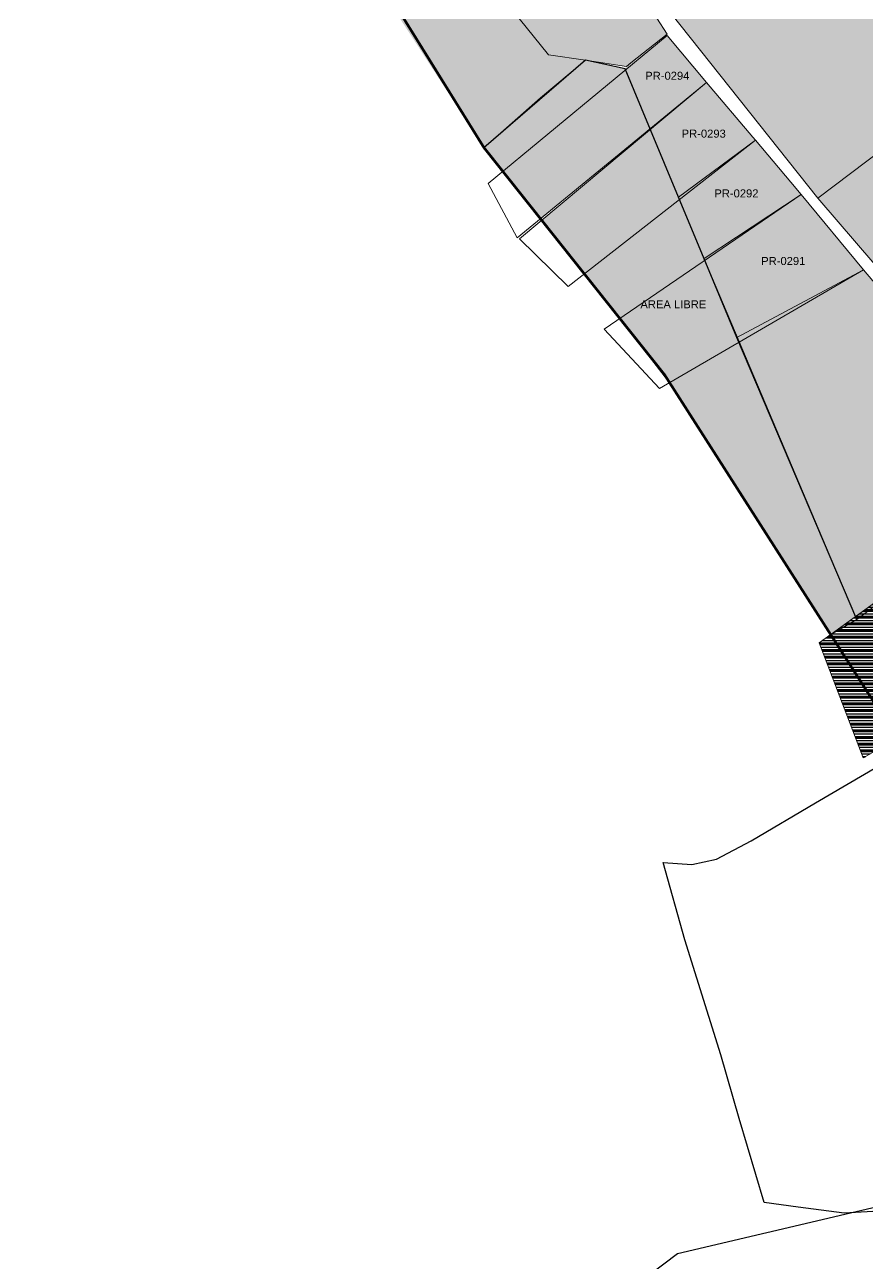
# Model space of a CAD drawing. Header units: inches. Extents: x 775566 to 778268, y 9208057 to 9211417.
# Drawn here: x 776527.1 to 776842.8, y 9209665.7 to 9210129.8 of the extents above; entities that cross this region are included whole.
import ezdxf
from ezdxf.enums import TextEntityAlignment as Align

# ---------------------------------------------------------------- set-up
doc = ezdxf.new("R2010")
doc.units = ezdxf.units.IN
doc.header["$MEASUREMENT"] = 0
doc.linetypes.add('DASHDOT', pattern=[1, 0.5, -0.25, 0, -0.25])
doc.layers.add('CAJAMARCA_ADQUIRIDOS', color=7, linetype='Continuous', lineweight=9, true_color=0xe2f2c9)
doc.layers.add('PROCESO_&_PENDIENTES', color=7, linetype='Continuous', lineweight=9, true_color=0xc5eefc)
doc.layers.add('CAJAMARCA_ADQUIRIDOSAnno', color=7, linetype='Continuous', true_color=0xafb304)
doc.layers.add('PROCESO__PENDIENTE_CAJAMARCA_UTMAnno', color=7, linetype='Continuous', true_color=0x2b1800)
for name, color, linetype in [('HITOS', 5, 'Continuous'), ('PI_Texto', 7, 'Continuous'), ('PMD-CAJAMARCA', 212, 'Continuous'), ('PREDIOS INSCRITOS', 84, 'Continuous')]:
    doc.layers.add(name, color=color, linetype=linetype)
doc.styles.add('Arial', font='arial.ttf')

msp = doc.modelspace()

# ---------------------------------------------------------------- hatches: boundary and pattern name
h = msp.add_hatch(color=103)
h.dxf.hatch_style = 1
h.paths.add_polyline_path([(777083.96, 9210261.07), (777070.47, 9210307.29), (777057.33, 9210352.51), (777050.92, 9210373.52), (776964.37, 9210303.16), (776958.98, 9210298.66), (776932.9, 9210277.82), (776909.43, 9210259.4), (776882.18, 9210237.01), (776863.18, 9210221.88), (776835.16, 9210197.35), (776821.77, 9210185.14), (776791.03, 9210154.81), (776769.71, 9210134.63), (776769.16, 9210134.08), (776824.33, 9210064.75)])
h.paths.add_polyline_path([(776824.33, 9210064.75), (777083.96, 9210261.07), (777097.35, 9210214.14), (777108.4, 9210177.74), (777120.96, 9210132.13), (777129.12, 9210105.88), (776888.35, 9209990.23)])
h = msp.add_hatch(color=103)
h.dxf.hatch_style = 1
h.paths.add_polyline_path([(776767.81, 9210125.78), (776754.15, 9210115.12), (776752.07, 9210113.43), (776761.61, 9210090.43), (776782.62, 9210108.19)])
h = msp.add_hatch(color=103)
h.dxf.hatch_style = 1
h.paths.add_polyline_path([(776782.62, 9210108.19), (776800.94, 9210086.47), (776818.07, 9210066.16), (776781.64, 9210042.14), (776772.07, 9210065.2), (776761.61, 9210090.43)])
h = msp.add_hatch(color=103)
h.dxf.hatch_style = 1
h.paths.add_polyline_path([(776818.07, 9210066.16), (776841.44, 9210037.89), (776793.92, 9210012.52), (776781.66, 9210042.09)])
h = msp.add_hatch(color=103)
h.dxf.hatch_style = 1
h.paths.add_polyline_path([(776841.44, 9210037.89), (776908.57, 9209958.85), (776899.4, 9209952.43), (776838.85, 9209906.95), (776793.91, 9210012.56)])
at = {"layer": 'CAJAMARCA_ADQUIRIDOSAnno'}
h = msp.add_hatch(color=1, dxfattribs=at)
h.dxf.hatch_style = 1
h.paths.add_polyline_path([(776752.27, 9210112.94), (776752.15, 9210113.25), (776737.29, 9210116.45), (776699.19, 9210083.71), (776706.24, 9210074.85)])
h = msp.add_hatch(color=1, dxfattribs=at)
h.dxf.hatch_style = 1
h.paths.add_polyline_path([(776761.45, 9210090.82), (776752.27, 9210112.94), (776706.24, 9210074.85), (776720.35, 9210057.1)])
h = msp.add_hatch(color=1, dxfattribs=at)
h.dxf.hatch_style = 1
h.paths.add_polyline_path([(776772.46, 9210064.26), (776761.56, 9210090.56), (776720.84, 9210056.49), (776736.78, 9210036.44)])
h = msp.add_hatch(color=1, dxfattribs=at)
h.dxf.hatch_style = 1
h.paths.add_polyline_path([(776781.92, 9210041.45), (776781.66, 9210042.09), (776781.64, 9210042.14), (776781.64, 9210042.14), (776772.46, 9210064.26), (776736.75, 9210036.37), (776750.14, 9210019.71)])
h.paths.add_polyline_path([(776757.06, 9210022.76), (776783.25, 9210022.76), (776783.25, 9210027.26), (776757.06, 9210027.26)])
h = msp.add_hatch(color=1, dxfattribs=at)
h.dxf.hatch_style = 1
h.paths.add_polyline_path([(776781.92, 9210041.45), (776750.09, 9210019.7), (776756.66, 9210011.39), (776766.31, 9209999.31), (776766.81, 9209998.68), (776768.73, 9209995.68), (776794.68, 9210010.74), (776793.91, 9210012.56), (776793.91, 9210012.56)])
h.paths.add_polyline_path([(776757.06, 9210022.76), (776783.25, 9210022.76), (776783.25, 9210027.26), (776757.06, 9210027.26)], flags=16)
h = msp.add_hatch(color=1, dxfattribs=at)
h.dxf.hatch_style = 1
h.paths.add_polyline_path([(776794.68, 9210010.74), (776768.73, 9209995.68), (776829.1, 9209901.27), (776838.41, 9209907.99)])
h = msp.add_hatch(dxfattribs=at)
h.set_pattern_fill('PLASTI', color=2, scale=10)
h.paths.add_polyline_path([(776939.21, 9209910.75), (776941.16, 9209915.48), (776935.87, 9209926.71), (776908.67, 9209958.75), (776824.79, 9209898.16), (776841.32, 9209855.06)])
h.paths.add_polyline_path([(776887.74, 9209923.73), (776903.47, 9209923.73), (776903.47, 9209928.31), (776887.74, 9209928.31)], flags=24)
h.paths.add_polyline_path([(776936.5, 9209938.21), (776954.57, 9209938.21), (776954.57, 9209942.81), (776936.5, 9209942.81)], flags=9)
h.paths.add_polyline_path([(776951.01, 9209910), (776969.08, 9209910), (776969.08, 9209914.6), (776951.01, 9209914.6)], flags=9)
at = {"layer": 'PI_Texto'}
h = msp.add_hatch(color=103, dxfattribs=at)
h.dxf.hatch_style = 1
h.paths.add_polyline_path([(776729.36, 9210322.74), (776722.45, 9210366.82), (776721.12, 9210378.14), (776715.36, 9210412.57), (776713.86, 9210423.34), (776712.16, 9210429.45), (776709.55, 9210435.76), (776706.37, 9210441.69), (776701.53, 9210446.32), (776698.41, 9210450.67), (776592.29, 9210411.32), (776615.3, 9210355.8), (776614.86, 9210355.5), (776616.08, 9210353.72), (776556.37, 9210313.63), (776556.6, 9210313.26), (776571.19, 9210323.16), (776651.83, 9210212.29), (776685.09, 9210165.93), (776723.39, 9210118.55), (776737.29, 9210116.45), (776747.35, 9210124.81), (776751.72, 9210114.28), (776752.54, 9210114.15), (776754.19, 9210115.5), (776767.81, 9210126.22), (776763.98, 9210132.23), (776760.45, 9210135.93), (776758.28, 9210146.04), (776751.75, 9210188.64), (776744.1, 9210233.09), (776736.82, 9210277.73)])
h = msp.add_hatch(color=103, dxfattribs=at)
h.dxf.hatch_style = 1
h.paths.add_polyline_path([(776737.29, 9210116.45), (776737.29, 9210116.45), (776720.35, 9210102.39), (776699.19, 9210083.71), (776556.6, 9210313.26), (776556.37, 9210313.63), (776554.3, 9210312.24), (776582.93, 9210266.71), (776604.85, 9210230.1), (776639.18, 9210175.98), (776699.19, 9210083.71), (776681.71, 9210107.04), (776699.19, 9210083.71)])
h.paths.add_polyline_path([(776571.19, 9210323.16), (776556.6, 9210313.26), (776699.19, 9210083.71), (776720.35, 9210102.39), (776737.29, 9210116.45), (776723.39, 9210118.55), (776685.09, 9210165.93), (776651.83, 9210212.29)])
h = msp.add_hatch(color=103, dxfattribs=at)
h.dxf.hatch_style = 1
h.paths.add_polyline_path([(776747.35, 9210124.81), (776737.29, 9210116.45), (776751.72, 9210114.28)])

# ---------------------------------------------------------------- linework, layer by layer
at = {"layer": 'CAJAMARCA_ADQUIRIDOS', "color": 3}
for points in [[(777083.96, 9210261.07, 0), (776824.33, 9210064.75, 0), (776769.16, 9210134.08, 0), (776769.71, 9210134.63, 0), (776791.03, 9210154.81, 0), (776821.77, 9210185.14, 0), (776835.16, 9210197.35, 0), (776863.18, 9210221.88, 0), (776882.18, 9210237.01, 0), (776909.43, 9210259.4, 0), (776932.9, 9210277.82, 0), (776958.98, 9210298.66, 0), (776964.37, 9210303.16, 0), (777050.92, 9210373.52, 0), (777057.33, 9210352.51, 0), (777070.47, 9210307.29, 0)], [(776571.19, 9210323.16, 0), (776651.83, 9210212.29, 0), (776685.09, 9210165.93, 0), (776723.39, 9210118.55, 0), (776737.29, 9210116.45, 0), (776720.35, 9210102.39, 0), (776699.19, 9210083.71, 0), (776556.6, 9210313.26, 0)], [(776824.33, 9210064.75, 0), (777083.96, 9210261.07, 0), (777097.35, 9210214.14, 0), (777108.4, 9210177.74, 0), (777120.96, 9210132.13, 0), (777129.12, 9210105.88, 0), (776888.35, 9209990.23, 0)], [(776767.81, 9210125.78, 0), (776782.62, 9210108.19, 0), (776711.63, 9210049.94, 0), (776700.78, 9210070.33, 0)], [(776782.62, 9210108.19, 0), (776799.94, 9210087.66, 0), (776800.94, 9210086.47, 0), (776730.73, 9210031.71, 0), (776712.5, 9210049.5, 0)], [(776814.14, 9210070.81, 0), (776818.07, 9210066.16, 0), (776781.64, 9210042.14, 0), (776772.07, 9210065.2, 0), (776800.94, 9210086.47, 0)], [(776818.07, 9210066.16, 0), (776841.44, 9210037.89, 0), (776765.02, 9209993.53, 0), (776744.18, 9210015.66, 0)], [(776841.44, 9210037.89, 0), (776908.57, 9209958.85, 0), (776899.4, 9209952.43, 0), (776838.85, 9209906.95, 0), (776793.91, 9210012.56, 0)]]:
    msp.add_polyline3d(points, close=True, dxfattribs=at)
msp.add_polyline3d([(776763.98, 9210132.23, 0), (776767.81, 9210126.22, 0), (776754.19, 9210115.5, 0), (776752.54, 9210114.15, 0), (776751.72, 9210114.28, 0), (776737.29, 9210116.45, 0), (776723.39, 9210118.55, 0), (776685.09, 9210165.93, 0)], dxfattribs=at)
at = {"layer": 'CAJAMARCA_ADQUIRIDOSAnno', "color": 250}
msp.add_lwpolyline([(776829.1, 9209901.27), (776838.85, 9209906.95), (776838.85, 9209906.95), (776793.91, 9210012.56), (776781.66, 9210042.09), (776772.07, 9210065.2), (776761.61, 9210090.43), (776752.15, 9210113.25), (776737.29, 9210116.45), (776699.19, 9210083.71), (776766.81, 9209998.68), (776769.21, 9209994.93), (776829.1, 9209901.27)], dxfattribs=at)
at = {"layer": 'HITOS'}
msp.add_lwpolyline([(777716.96, 9209282.29), (777492, 9209456), (777369, 9209528), (777278.35, 9209571.05), (777232.35, 9209606.05), (777193.78, 9209648.54), (777143.55, 9209693.39), (777095.41, 9209709.75), (776981.97, 9209712.94), (776872.18, 9209692.88), (776771.66, 9209669.15), (776722.56, 9209632.09), (776689.45, 9209605.36), (776657.44, 9209594.67), (776606.49, 9209599.7), (776487.11, 9209619.1)], dxfattribs=at)
msp.add_lwpolyline([(777716.96, 9209282.29), (777492, 9209456), (777369, 9209528), (777278.35, 9209571.05), (777232.35, 9209606.05), (777193.78, 9209648.54), (777143.55, 9209693.39), (777095.41, 9209709.75), (776981.97, 9209712.94), (776872.18, 9209692.88), (776771.66, 9209669.15), (776722.56, 9209632.09), (776689.45, 9209605.36), (776657.44, 9209594.67), (776606.49, 9209599.7), (776487.11, 9209619.1)], dxfattribs=at)
at = {"layer": 'PMD-CAJAMARCA', "color": 1, "linetype": 'DASHDOT', "lineweight": 18, "true_color": 0xff0000, "const_width": 1}
msp.add_lwpolyline([(776554.8, 9210316.17), (776699.19, 9210083.71), (776766.81, 9209998.68), (776881.2, 9209819.81), (776927.96, 9209703.07), (776949.19, 9209650.09)], dxfattribs=at)
at = {"layer": 'PREDIOS INSCRITOS', "color": 7, "linetype": 'Continuous', "lineweight": 25}
msp.add_lwpolyline([(776849.17, 9209685.35), (776834.13, 9209684.42), (776816.95, 9209686.74), (776804.24, 9209688.51), (776794.77, 9209719.89), (776787.9, 9209743.84), (776774.44, 9209786.83), (776766.36, 9209815.89), (776777.04, 9209815.05), (776786.32, 9209817.1), (776799.32, 9209823.97), (776823.46, 9209838.27), (776846.95, 9209851.91)], dxfattribs=at)
at = {"layer": 'PROCESO_&_PENDIENTES', "color": 250}
for points in [[(776699.19, 9210083.71), (776737.29, 9210116.45), (776752.15, 9210113.25), (776781.66, 9210042.09), (776838.85, 9209906.95), (776838.85, 9209906.95), (776829.1, 9209901.27), (776769.21, 9209994.93), (776750.09, 9210019.7)], [(776824.79, 9209898.16), (776908.67, 9209958.75), (776935.87, 9209926.71), (776941.16, 9209915.48), (776939.21, 9209910.75), (776841.32, 9209855.06)]]:
    msp.add_lwpolyline(points, close=True, dxfattribs=at)

# ---------------------------------------------------------------- texts
at = {"layer": 'CAJAMARCA_ADQUIRIDOSAnno', "color": 5, "style": 'Arial'}
for s, p in [('PR-0294', (776767.89, 9210108.27)), ('PR-0293', (776781.53, 9210086.58)), ('PR-0292', (776793.79, 9210064.19)), ('PR-0291', (776811.34, 9210038.85))]:
    msp.add_text(s, height=3, dxfattribs=at).set_placement(p, align=Align.BOTTOM_CENTER)
at = {"layer": 'PROCESO__PENDIENTE_CAJAMARCA_UTMAnno', "color": 1, "true_color": 0xff0000, "style": 'Arial'}
msp.add_text('AREA LIBRE', height=3, dxfattribs=at).set_placement((776770.15, 9210022.62), align=Align.BOTTOM_CENTER)

doc.saveas('drawing.dxf')
